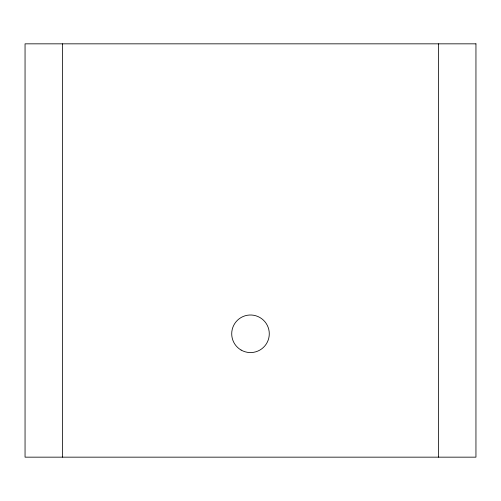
<?xml version="1.0" encoding="UTF-8"?>
<svg xmlns="http://www.w3.org/2000/svg" width="501" height="501" viewBox="0 0 501 501"><rect width="100%" height="100%" fill="white"/><g stroke="black" fill="none" stroke-linecap="round" stroke-linejoin="round"><path stroke-width="0.75" d="M438.375 43.837L438.375 457.162M62.625 43.837L62.625 457.162M475.95 43.837L25.05 43.837L25.05 457.162L475.95 457.162L475.95 43.837M241.106 350.055A18.787 18.787 0 0 0 269.287 333.785A18.787 18.787 0 0 0 241.106 317.515A18.787 18.787 0 0 0 241.106 350.055"/></g></svg>
